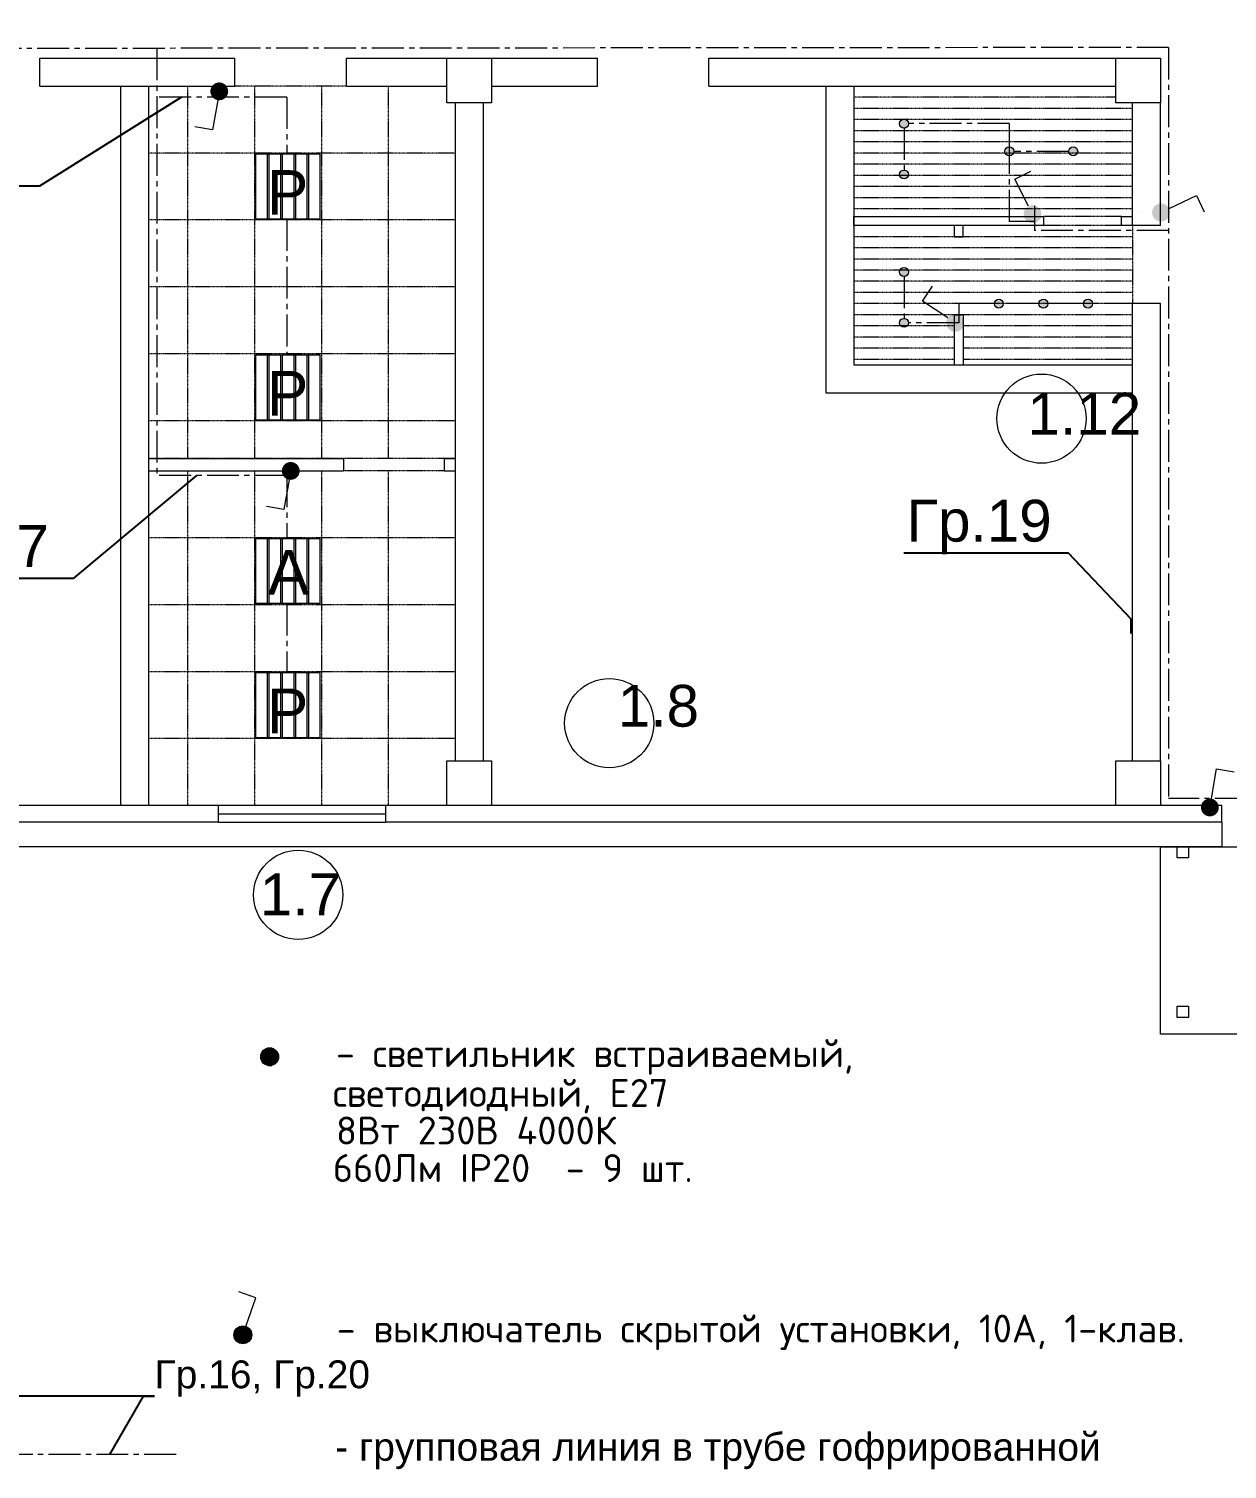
# Model space of a CAD drawing. Header units: millimetres. Extents: x -7047 to 653546, y -441812 to -147059.
# Drawn here: x 115251 to 125997, y -441812 to -428897 of the extents above; entities that cross this region are included whole.
import ezdxf
from ezdxf import colors
from ezdxf.entities.mleader import LeaderData, LeaderLine
from ezdxf.math import Vec2, Vec3

# ---------------------------------------------------------------- set-up
doc = ezdxf.new("R2010")
doc.units = ezdxf.units.MM
doc.linetypes.add('CENTERX2', pattern=[4, 2.5, -0.5, 0.5, -0.5])
doc.linetypes.add('осевая2', pattern=[28.575, 19.05, -3.175, 3.175, -3.175])
for name, color, linetype, lineweight in [('$Osveshenie', 240, 'Continuous', 15), ('$Оbорудование', 173, 'Continuous', 20), ('1-Колонна', 244, 'Continuous', 60), ('1-Металл тонк', 107, 'Continuous', 15), ('1-Номр помещения', 173, 'Continuous', 20), ('1-Окна', 133, 'Continuous', 9), ('1-Стена Газоbетонная', 194, 'Continuous', 60), ('1-Стена сэндвич-панель', 157, 'Continuous', 60), ('1-Стена тонкая', 149, 'Continuous', 13), ('1-Цоколь', 249, 'Continuous', 15), ('Выключатель одноклавишный защищенный открытый', 5, 'Continuous', 15)]:
    doc.layers.add(name, color=color, linetype=linetype, lineweight=lineweight)
doc.layers.add('$TEXT', color=250, linetype='Continuous')
doc.layers.add('1 этаж', color=7, linetype='Continuous')
doc.styles.add('Arial Annotative', font='arial.ttf', dxfattribs={"height": 2.5})
doc.styles.add('Анно2.0', font='arial.ttf', dxfattribs={"height": 2})
doc.styles.add('Аннот2.5', font='arial.ttf', dxfattribs={"height": 2.5})
doc.styles.add('ГОСТ', font='isocpeur.ttf')
pattern_1 = [(0, (1309.252, -62700), (0, 6.985), [5.08, -1.905]), (90, (1309.252, -62700), (-6.985, 4e-16), [5.08, -1.905])]

# ---------------------------------------------------------------- blocks, each defined once
blk = doc.blocks.new('_None')

msp = doc.modelspace()

# ---------------------------------------------------------------- hatches: boundary and pattern name
at = {"layer": '$Оbорудование', "linetype": 'ByBlock', "true_color": 0x939598}
h = msp.add_hatch(dxfattribs=at)
h.set_pattern_fill('ANGLE', color=252)
h.set_pattern_definition(pattern_1)
h.paths.add_polyline_path([(123059.7, -430202.9, 0.050382), (123060.5, -430210.9), (123138.9, -430210.9, 0.050382), (123139.7, -430202.9, 1)])
h.paths.add_polyline_path([(123138.9, -430210.9), (123060.5, -430210.9, 0.8164966)])
h.paths.add_polyline_path([(123139.7, -429746.9, 0.2874919), (123117.2, -429710.9), (123082.3, -429710.9, 0.2874919), (123059.7, -429746.9, 1)])
h.paths.add_polyline_path([(124003.7, -429995.9, 1), (124083.7, -429995.9, 1)])
h.paths.add_polyline_path([(124576.7, -429995.9, 0.0963961), (124579.7, -430010.9), (124653.8, -430010.9, 0.0963961), (124656.7, -429995.9, 1)])
h.paths.add_polyline_path([(124653.8, -430010.9), (124579.7, -430010.9, 0.6741999)])
h = msp.add_hatch(dxfattribs=at)
h.set_pattern_fill('ANGLE', color=252)
h.set_pattern_definition(pattern_1)
h.paths.add_polyline_path([(123063.1, -431060.9), (123136.4, -431060.9, 0.6546537)])
h.paths.add_polyline_path([(123139.7, -431076.9, 0.1032437), (123136.4, -431060.9), (123063.1, -431060.9, 0.1032437), (123059.7, -431076.9, 1)])
h.paths.add_polyline_path([(123059.7, -431532.9, 0.1963146), (123071.2, -431560.9), (123128.3, -431560.9, 0.1963146), (123139.7, -431532.9, 1)])
h.paths.add_polyline_path([(123128.3, -431560.9), (123071.2, -431560.9, 0.420084)])
h.paths.add_polyline_path([(123989.7, -431361), (123989.7, -431361), (123909.7, -431361, 0.9988198)])
h.paths.add_polyline_path([(123909.7, -431360.9), (123989.7, -431360.9, 1)])
h.paths.add_polyline_path([(124389.7, -431360.9), (124309.7, -431360.9, 1)])
h.paths.add_polyline_path([(124309.7, -431360.9), (124389.7, -431360.9, 1)])
h.paths.add_polyline_path([(124789.7, -431360.9), (124709.7, -431360.9, 1)])
h.paths.add_polyline_path([(124709.7, -431360.9), (124789.7, -431360.9, 1)])
h = msp.add_hatch(dxfattribs=at)
h.set_pattern_fill('ANGLE', color=252)
h.set_pattern_definition([(0, (40118.569, -94661.912), (0, 6.985), [5.08, -1.905]), (90, (40118.569, -94661.912), (-6.985, 4e-16), [5.08, -1.905])])
h.paths.add_polyline_path([(117490.7, -438113.5, 1), (117330.7, -438113.5, 1)])
at = {"layer": 'Выключатель одноклавишный защищенный открытый'}
h = msp.add_hatch(color=7, dxfattribs=at)
edge = h.paths.add_edge_path()
edge.add_arc((116959.3, -429457.4), 80, 0, 360)
h = msp.add_hatch(color=7, dxfattribs=at)
edge = h.paths.add_edge_path()
edge.add_arc((124252.8, -430559.3), 80, -143.09642, 216.90358)
h = msp.add_hatch(color=7, dxfattribs=at)
edge = h.paths.add_edge_path()
edge.add_arc((125403.6, -430543.5), 80, 125.34549, 485.34549)
h = msp.add_hatch(color=7, dxfattribs=at)
edge = h.paths.add_edge_path()
edge.add_arc((123557.6, -431533.3), 80, -113.72029, 246.27971)
h = msp.add_hatch(color=7, dxfattribs=at)
edge = h.paths.add_edge_path()
edge.add_arc((117600.2, -432860.9), 80, 0, 360)
h = msp.add_hatch(color=7, dxfattribs=at)
edge = h.paths.add_edge_path()
edge.add_arc((125842, -435878.2), 80, 180, 540)
h = msp.add_hatch(color=7, dxfattribs=at)
edge = h.paths.add_edge_path()
edge.add_arc((117170.4, -440607), 80, 0, 360)

# ---------------------------------------------------------------- linework, layer by layer
at = {"layer": '$Osveshenie', "color": 7, "linetype": 'осевая2', "ltscale": 15}
for points in [[(125471.7, -429064.3), (109794.1, -429077.6)], [(116399.9, -429072), (116399.9, -432900.6)], [(125471.7, -429064.3), (125472.3, -435797.5)], [(117564.7, -429509.6), (116399.9, -429509.6)], [(117564.3, -429508.7), (117564.7, -430021.9)], [(123099.7, -429786.9), (123099.7, -430162.9)], [(124043.7, -429746.9), (123139.7, -429746.9)], [(124043.7, -429746.9), (124043.7, -429955.9)], [(124043.7, -429910.9), (124043.7, -430625.7)], [(124576.7, -429995.9), (124083.7, -429995.9)], [(124269.6, -430483.9), (124269.6, -430706.4)], [(117564.7, -430601.9), (117564.7, -431822.9)], [(124269.6, -430624.7), (124043.7, -430624.7)], [(125471.9, -430706.3), (124269.6, -430706.4)], [(123099.7, -431116.9), (123099.7, -431492.9)], [(123909.7, -431360.9), (123589.7, -431361)], [(123589.7, -431361), (123589.7, -431532.9)], [(124309.7, -431360.9), (123989.7, -431361)], [(124709.7, -431360.9), (124389.7, -431361)], [(125274.7, -431360.9), (124789.7, -431361)], [(123589.7, -431532.9), (123139.7, -431532.9)], [(117564.7, -432900.6), (116399.9, -432900.6)], [(117564.7, -432900.6), (117564.7, -433470.9)], [(117564.7, -434050.9), (117564.7, -434670.9)], [(126602.2, -435797.4), (125472.3, -435797.5)], [(116572.1, -441679.2), (114233.2, -441679.2)]]:
    msp.add_lwpolyline(points, dxfattribs=at)
at = {"layer": '$Osveshenie', "color": 7}
for points in [[(116945.5, -429536.2), (116898.7, -429803.7), (116741.1, -429776.1)], [(124216.5, -430488), (124093.3, -430245.9), (124235.9, -430173.3)], [(125475.8, -430509.1), (125721.1, -430392.5), (125789.8, -430537)], [(123491, -431489), (123264.9, -431338.5), (123353.6, -431205.3)], [(117586.4, -432939.7), (117539.6, -433207.3), (117382, -433179.7)], [(125855.8, -435799.4), (125902.6, -435531.9), (126060.2, -435559.4)]]:
    msp.add_lwpolyline(points, dxfattribs=at)
at = {"layer": '$Оbорудование', "color": 252, "linetype": 'CENTERX2', "lineweight": 5, "transparency": 33554498}
for p, q in [((116674.7, -429410.9), (116674.7, -430010.9)), ((118099.7, -429410.9), (117099.7, -429410.9)), ((117274.7, -429410.9), (117274.7, -430010.9)), ((117274.7, -429410.9), (117274.7, -430010.9)), ((117874.7, -429410.9), (117874.7, -430010.9)), ((117874.7, -429410.9), (117874.7, -430010.9)), ((118474.7, -429410.9), (118474.7, -430010.9)), ((118474.7, -429410.9), (118474.7, -430010.9)), ((124999.7, -429510.9), (122649.7, -429510.9)), ((125149.7, -429610.9), (122649.7, -429610.9)), ((125149.7, -429710.9), (122649.7, -429710.9)), ((125149.7, -429810.9), (122649.7, -429810.9)), ((125149.7, -429910.9), (122649.7, -429910.9)), ((116674.7, -430010.9), (116324.7, -430010.9)), ((117274.7, -430010.9), (116674.7, -430010.9)), ((116674.7, -430010.9), (116674.7, -430610.9)), ((117874.7, -430010.9), (117274.7, -430010.9)), ((117274.7, -430010.9), (117274.7, -430610.9)), ((118474.7, -430010.9), (117874.7, -430010.9)), ((117874.7, -430010.9), (117874.7, -430610.9)), ((119074.7, -430010.9), (118474.7, -430010.9)), ((118474.7, -430010.9), (118474.7, -430610.9)), ((125149.7, -430010.9), (122649.7, -430010.9)), ((125149.7, -430110.9), (122649.7, -430110.9)), ((125149.7, -430210.9), (122649.7, -430210.9)), ((125149.7, -430310.9), (122649.7, -430310.9)), ((125149.7, -430410.9), (122649.7, -430410.9)), ((125149.7, -430510.9), (122649.7, -430510.9)), ((125049.7, -430580.9), (124349.6, -430580.9)), ((116674.7, -430610.9), (116324.7, -430610.9)), ((117274.7, -430610.9), (116674.7, -430610.9)), ((116674.7, -430610.9), (116674.7, -431210.9)), ((117874.7, -430610.9), (117274.7, -430610.9)), ((117274.7, -430610.9), (117274.7, -431210.9)), ((118474.7, -430610.9), (117874.7, -430610.9)), ((117874.7, -430610.9), (117874.7, -431210.9)), ((119074.7, -430610.9), (118474.7, -430610.9)), ((118474.7, -430610.9), (118474.7, -431210.9)), ((125049.7, -430660.9), (124349.6, -430660.9)), ((125149.7, -430660.9), (125149.7, -431360.9)), ((125149.7, -430760.9), (122649.7, -430760.9)), ((125149.7, -430860.9), (122649.7, -430860.9)), ((125149.7, -430960.9), (122649.7, -430960.9)), ((125149.7, -431060.9), (122649.7, -431060.9)), ((116674.7, -431210.9), (116324.7, -431210.9)), ((117274.7, -431210.9), (116674.7, -431210.9)), ((116674.7, -431210.9), (116674.7, -431810.9)), ((117874.7, -431210.9), (117274.7, -431210.9)), ((117274.7, -431210.9), (117274.7, -431810.9)), ((117874.7, -431210.9), (117274.7, -431210.9)), ((118474.7, -431210.9), (117874.7, -431210.9)), ((117874.7, -431210.9), (117874.7, -431810.9)), ((119074.7, -431210.9), (118474.7, -431210.9)), ((118474.7, -431210.9), (118474.7, -431810.9)), ((125149.7, -431160.9), (122649.7, -431160.9)), ((125149.7, -431260.9), (122649.7, -431260.9)), ((125149.7, -431360.9), (122649.7, -431360.9)), ((125149.7, -431460.9), (122649.7, -431460.9)), ((123549.7, -431560.9), (122649.7, -431560.9)), ((125149.7, -431560.9), (123629.7, -431560.9)), ((123549.7, -431660.9), (122649.7, -431660.9)), ((125149.7, -431660.9), (123629.7, -431660.9)), ((116674.7, -431810.9), (116324.7, -431810.9)), ((117274.7, -431810.9), (116674.7, -431810.9)), ((116674.7, -431810.9), (116674.7, -432410.9)), ((117874.7, -431810.9), (117274.7, -431810.9)), ((117274.7, -431810.9), (117274.7, -432410.9)), ((118474.7, -431810.9), (117874.7, -431810.9)), ((117874.7, -431810.9), (117874.7, -432410.9)), ((119074.7, -431810.9), (118474.7, -431810.9)), ((118474.7, -431810.9), (118474.7, -432410.9)), ((123549.7, -431760.9), (122649.7, -431760.9)), ((123549.7, -431860.9), (122649.7, -431860.9)), ((125149.7, -431760.9), (123629.7, -431760.9)), ((125149.7, -431860.9), (123629.7, -431860.9)), ((119074.7, -432411.9), (116324.7, -432411.9)), ((116674.7, -432411.9), (116674.7, -432748.9)), ((117274.7, -432411.9), (117274.7, -432748.9)), ((117874.7, -432411.9), (117874.7, -432748.9)), ((118474.7, -432411.9), (118474.7, -432748.9)), ((119074.7, -432748.9), (116324.7, -432748.9)), ((116674.7, -432860.9), (116674.7, -433460.9)), ((116674.7, -432860.9), (116674.7, -433011.9)), ((117274.7, -432860.9), (117274.7, -433460.9)), ((117274.7, -432860.9), (117274.7, -433460.9)), ((117274.7, -432860.9), (117274.7, -433011.9)), ((117874.7, -432860.9), (117874.7, -433460.9)), ((117874.7, -432860.9), (117874.7, -433460.9)), ((117874.7, -432860.9), (117874.7, -433011.9)), ((118974.7, -432860.9), (118074.7, -432860.9)), ((118474.7, -432860.9), (118474.7, -433460.9)), ((118474.7, -432860.9), (118474.7, -433460.9)), ((118474.7, -432860.9), (118474.7, -433011.9)), ((116674.7, -433460.9), (116324.7, -433460.9)), ((117274.7, -433460.9), (116674.7, -433460.9)), ((116674.7, -433460.9), (116674.7, -434060.9)), ((117874.7, -433460.9), (117274.7, -433460.9)), ((117274.7, -433460.9), (117274.7, -434060.9)), ((118474.7, -433460.9), (117874.7, -433460.9)), ((117874.7, -433460.9), (117874.7, -434060.9)), ((119074.7, -433460.9), (118474.7, -433460.9)), ((118474.7, -433460.9), (118474.7, -434060.9)), ((116674.7, -434060.9), (116324.7, -434060.9)), ((117274.7, -434060.9), (116674.7, -434060.9)), ((116674.7, -434060.9), (116674.7, -434660.9)), ((117874.7, -434060.9), (117274.7, -434060.9)), ((117274.7, -434060.9), (117274.7, -434660.9)), ((118474.7, -434060.9), (117874.7, -434060.9)), ((117874.7, -434060.9), (117874.7, -434660.9)), ((119074.7, -434060.9), (118474.7, -434060.9)), ((118474.7, -434060.9), (118474.7, -434660.9)), ((116674.7, -434660.9), (116324.7, -434660.9)), ((117274.7, -434660.9), (116674.7, -434660.9)), ((116674.7, -434660.9), (116674.7, -435260.9)), ((117874.7, -434660.9), (117274.7, -434660.9)), ((117274.7, -434660.9), (117274.7, -435260.9)), ((117874.7, -434660.9), (117274.7, -434660.9)), ((118474.7, -434660.9), (117874.7, -434660.9)), ((117874.7, -434660.9), (117874.7, -435260.9)), ((119074.7, -434660.9), (118474.7, -434660.9)), ((118474.7, -434660.9), (118474.7, -435260.9)), ((116674.7, -435260.9), (116324.7, -435260.9)), ((117274.7, -435260.9), (116674.7, -435260.9)), ((116674.7, -435260.9), (116674.7, -435860.9)), ((117874.7, -435260.9), (117274.7, -435260.9)), ((117274.7, -435260.9), (117274.7, -435860.9)), ((118474.7, -435260.9), (117874.7, -435260.9)), ((117874.7, -435260.9), (117874.7, -435860.9)), ((119074.7, -435260.9), (118474.7, -435260.9)), ((118474.7, -435260.9), (118474.7, -435860.9)), ((116674.7, -435860.9), (116324.7, -435860.9)), ((117274.7, -435860.9), (116674.7, -435860.9)), ((117874.7, -435860.9), (117274.7, -435860.9)), ((118474.7, -435860.9), (117874.7, -435860.9)), ((119074.7, -435860.9), (118474.7, -435860.9))]:
    msp.add_line(p, q, dxfattribs=at)
at = {"layer": '$Оbорудование', "color": 0}
for p, q in [((117864.7, -430021.9), (117284.7, -430021.9)), ((117284.7, -430021.9), (117284.7, -430601.9)), ((117864.7, -430601.9), (117864.7, -430021.9)), ((117284.7, -430601.9), (117864.7, -430601.9)), ((117864.7, -431822.9), (117284.7, -431822.9)), ((117284.7, -431822.9), (117284.7, -432402.9)), ((117864.7, -432402.9), (117864.7, -431822.9)), ((117284.7, -432402), (117864.7, -432402)), ((117864.7, -433470.9), (117284.7, -433470.9)), ((117284.7, -433470.9), (117284.7, -434050.9)), ((117864.7, -434050.9), (117864.7, -433470.9)), ((117864.7, -434050.9), (117284.7, -434050.9)), ((117864.7, -434670.9), (117284.7, -434670.9)), ((117284.7, -434670.9), (117284.7, -435250.9)), ((117864.7, -435250.9), (117864.7, -434670.9)), ((117284.7, -435250.9), (117864.7, -435250.9))]:
    msp.add_line(p, q, dxfattribs=at)
at = {"layer": '$Оbорудование', "color": 252}
for p, q in [((117388.7, -430021.9), (117388.7, -430601.9)), ((117403.7, -430021.9), (117403.7, -430601.9)), ((117507.7, -430021.9), (117507.7, -430601.9)), ((117522.7, -430021.9), (117522.7, -430601.9)), ((117626.7, -430021.9), (117626.7, -430601.9)), ((117641.7, -430021.9), (117641.7, -430601.9)), ((117745.7, -430021.9), (117745.7, -430601.9)), ((117760.7, -430021.9), (117760.7, -430601.9)), ((117388.7, -431822.9), (117388.7, -432402.9)), ((117403.7, -431822.9), (117403.7, -432402.9)), ((117507.7, -431822.9), (117507.7, -432402.9)), ((117522.7, -431822.9), (117522.7, -432402.9)), ((117626.7, -431822.9), (117626.7, -432402.9)), ((117641.7, -431822.9), (117641.7, -432402.9)), ((117745.7, -431822.9), (117745.7, -432402.9)), ((117760.7, -431822.9), (117760.7, -432402.9)), ((117388.7, -433470.9), (117388.7, -434050.9)), ((117403.7, -433470.9), (117403.7, -434050.9)), ((117507.7, -433470.9), (117507.7, -434050.9)), ((117522.7, -433470.9), (117522.7, -434050.9)), ((117626.7, -433470.9), (117626.7, -434050.9)), ((117641.7, -433470.9), (117641.7, -434050.9)), ((117745.7, -433470.9), (117745.7, -434050.9)), ((117760.7, -433470.9), (117760.7, -434050.9)), ((117388.7, -434670.9), (117388.7, -435250.9)), ((117403.7, -434670.9), (117403.7, -435250.9)), ((117507.7, -434670.9), (117507.7, -435250.9)), ((117522.7, -434670.9), (117522.7, -435250.9)), ((117626.7, -434670.9), (117626.7, -435250.9)), ((117641.7, -434670.9), (117641.7, -435250.9)), ((117745.7, -434670.9), (117745.7, -435250.9)), ((117760.7, -434670.9), (117760.7, -435250.9))]:
    msp.add_line(p, q, dxfattribs=at)
at = {"layer": '$Оbорудование', "color": 0, "linetype": 'ByBlock'}
for p, q in [((122649.7, -430660.9), (122649.7, -430580.9)), ((122649.7, -430580.9), (124349.6, -430580.9)), ((124349.6, -430580.9), (124349.6, -430660.9)), ((124349.7, -430660.9), (122649.7, -430660.9)), ((123549.7, -430660.9), (123549.7, -430760.9)), ((123629.7, -430760.9), (123629.7, -430660.9)), ((123549.7, -430760.9), (123629.7, -430760.9)), ((123549.7, -431460.9), (123549.7, -431910.9)), ((123549.7, -431460.9), (123629.7, -431460.9)), ((123629.7, -431460.9), (123629.7, -431910.9))]:
    msp.add_line(p, q, dxfattribs=at)
at = {"layer": '$Оbорудование', "color": 7, "linetype": 'ByBlock'}
for p, q in [((125049.7, -430660.9), (125049.7, -430580.9)), ((125049.7, -430580.9), (125149.7, -430580.9)), ((125149.7, -430660.9), (125049.7, -430660.9))]:
    msp.add_line(p, q, dxfattribs=at)
at = {"layer": '$Оbорудование'}
for p, q in [((125149.7, -430534.2), (125149.7, -430534.2)), ((125229.7, -430534.2), (125229.7, -430534.2))]:
    msp.add_line(p, q, dxfattribs=at)
at = {"layer": '$Оbорудование', "color": 0, "linetype": 'ByBlock'}
for centre, radius in [((123099.7, -429746.9), 40), ((124043.7, -429995.9), 40), ((124616.7, -429995.9), 40), ((123099.7, -430202.9), 40), ((123099.7, -431076.9), 40), ((123949.7, -431360.9), 40), ((124349.7, -431360.9), 40), ((124749.7, -431360.9), 40), ((123099.7, -431532.9), 40), ((117410.7, -438113.5), 80)]:
    msp.add_circle(centre, radius, dxfattribs=at)
at = {"layer": '$Оbорудование', "color": 0}
for centre in [(124332.3, -432392), (120456.5, -435122.9), (117667.3, -436661.6)]:
    msp.add_circle(centre, 400, dxfattribs=at)
at = {"layer": '1-Колонна', "color": 7, "lineweight": 0}
for points in [[(118999.7, -429160.9), (119399.7, -429160.9), (119399.7, -429560.9), (118999.7, -429560.9)], [(124999.7, -429160.9), (125399.7, -429160.9), (125399.7, -429560.9), (124999.7, -429560.9)], [(118999.7, -435460.9), (119399.7, -435460.9), (119399.7, -435860.9), (118999.7, -435860.9)], [(124999.7, -435460.9), (125399.7, -435460.9), (125399.7, -435860.9), (124999.7, -435860.9)]]:
    msp.add_lwpolyline(points, close=True, dxfattribs=at)
at = {"layer": '1-Металл тонк', "color": 7, "lineweight": 0}
for points in [[(125549.7, -436230.9), (125649.7, -436230.9), (125649.7, -436330.9), (125549.7, -436330.9)], [(125549.7, -437660.9), (125649.7, -437660.9), (125649.7, -437760.9), (125549.7, -437760.9)]]:
    msp.add_lwpolyline(points, close=True, dxfattribs=at)
at = {"layer": '1-Окна', "color": 7, "lineweight": 0}
msp.add_line((116949.7, -435935.9), (118449.7, -435935.9), dxfattribs=at)
at = {"layer": '1-Стена Газоbетонная', "color": 7, "lineweight": 0, "ltscale": 100}
for p, q in [((115349.7, -429410.9), (115349.7, -429160.9)), ((117099.7, -429410.9), (117099.7, -429160.9)), ((118099.7, -429410.9), (118099.7, -429160.9)), ((120349.7, -429410.9), (120349.7, -429160.9)), ((121349.7, -429410.9), (121349.7, -429160.9)), ((116074.7, -429410.9), (116074.7, -435860.9)), ((116324.7, -429410.9), (116324.7, -435860.9)), ((119074.7, -429560.9), (119074.7, -435460.9)), ((119324.7, -429560.9), (119324.7, -435460.9)), ((125149.7, -430660.9), (125149.7, -429560.9)), ((125399.7, -430660.9), (125399.7, -429560.9)), ((125399.7, -430660.9), (125149.7, -430660.9)), ((125149.7, -435460.9), (125149.7, -431360.9)), ((125399.7, -431360.9), (125149.7, -431360.9)), ((125399.7, -435460.9), (125399.7, -431360.9))]:
    msp.add_line(p, q, dxfattribs=at)
for points in [[(115349.7, -429160.9), (117099.7, -429160.9)], [(118099.7, -429160.9), (120349.7, -429160.9)], [(121349.7, -429160.9), (125399.7, -429160.9)], [(115349.7, -429410.9), (117099.7, -429410.9)], [(118099.7, -429410.9), (118999.7, -429410.9)], [(119399.7, -429410.9), (120349.7, -429410.9)], [(121349.7, -429410.9), (124999.7, -429410.9)], [(122399.7, -429410.9), (122399.7, -432160.9), (125149.7, -432160.9)], [(122649.7, -429410.9), (122649.7, -431910.9), (125149.7, -431910.9)], [(116324.7, -432748.9), (118074.7, -432748.9)], [(118074.7, -432748.9), (118074.7, -432860.9)], [(118974.7, -432748.9), (118974.7, -432860.9)], [(118974.7, -432748.9), (119074.7, -432748.9)], [(116324.7, -432860.9), (118074.7, -432860.9)], [(118974.7, -432860.9), (119074.7, -432860.9)]]:
    msp.add_lwpolyline(points, dxfattribs=at)
at = {"layer": '1-Стена сэндвич-панель', "color": 7, "lineweight": 0}
for p, q in [((116949.7, -435860.9), (116949.7, -436010.9)), ((118449.7, -435860.9), (118449.7, -436010.9)), ((125949.7, -436010.9), (125949.7, -435860.9))]:
    msp.add_line(p, q, dxfattribs=at)
for points in [[(116949.7, -435860.9), (112449.7, -435860.9)], [(125949.7, -435860.9), (118449.7, -435860.9)], [(116949.7, -436010.9), (112449.7, -436010.9)], [(125949.7, -436010.9), (118449.7, -436010.9)]]:
    msp.add_lwpolyline(points, dxfattribs=at)
at = {"layer": '1-Стена тонкая', "color": 7, "lineweight": 0}
for p, q in [((118449.7, -435860.9), (116949.7, -435860.9)), ((116949.7, -436010.9), (118449.7, -436010.9))]:
    msp.add_line(p, q, dxfattribs=at)
at = {"layer": '1-Цоколь', "color": 7, "lineweight": 0}
msp.add_line((125949.7, -436010.9), (125949.7, -436230.9), dxfattribs=at)
msp.add_lwpolyline([(125949.7, -436230.9), (103736.1, -436230.9)], dxfattribs=at)
msp.add_lwpolyline([(125399.7, -436230.9), (127999.7, -436230.9), (127999.7, -437910.9), (125399.7, -437910.9)], close=True, dxfattribs=at)
at = {"layer": 'Выключатель одноклавишный защищенный открытый', "color": 7}
for p, q in [((117285.8, -440274.9), (117134.6, -440222.4)), ((117196.6, -440531.5), (117285.8, -440274.9))]:
    msp.add_line(p, q, dxfattribs=at)
msp.add_circle((117170.4, -440607), 80, dxfattribs=at)

# ---------------------------------------------------------------- texts
at = {"layer": '$Osveshenie', "color": 7, "style": 'Аннот2.5'}
msp.add_text('- групповая линия в трубе гофрированной', height=250, dxfattribs=at).set_placement((117999.4, -441736.3))
at = {"layer": '$Osveshenie', "color": 7, "char_height": 400, "width": 132.864, "attachment_point": 5, "style": 'Анно2.0'}
for s, insert in [('Р', (117572.2, -430364)), ('Р', (117572.2, -432165)), ('А', (117581.6, -433770.8)), ('Р', (117572.2, -435013))]:
    msp.add_mtext(s, dxfattribs=dict(at, insert=insert))
at = {"layer": '1 этаж', "color": 7, "lineweight": 25, "style": 'ГОСТ'}
for s, p in [('- светильник встраиваемый,', (118005.1, -438206.9)), ('светодиодный, Е27', (117977.6, -438563.2)), ('8Вт 230В 4000К', (118006.1, -438900.1)), ('660Лм IP20  - 9 шт.   ', (117977.6, -439236.6)), ('- выключатель скрытой установки, 10А, 1-клав.', (118012.1, -440675.6))]:
    msp.add_text(s, height=250, dxfattribs=at).set_placement(p)
at = {"layer": '1-Номр помещения', "color": 0, "char_height": 375, "width": 1061.513, "attachment_point": 5, "style": 'Аннот2.5'}
for s, insert in [('1.12', (124716.7, -432347.2)), ('1.8', (120897.5, -434969.1))]:
    msp.add_mtext(s, dxfattribs=dict(at, insert=insert))
at = {"layer": '1-Номр помещения', "color": 7, "insert": (117686.9, -436658), "char_height": 375, "width": 1061.513, "attachment_point": 5, "style": 'Аннот2.5'}
msp.add_mtext('1.7', dxfattribs=at)

# ---------------------------------------------------------------- leaders
at = {"layer": '$TEXT', "color": 7}
ml = msp.add_multileader_mtext('Standard', dxfattribs=at)
ml.set_content('{\\fArial|b0|i0|c204|p34;Гр}.18', color=7, style='Анно2.0')
ml.set_leader_properties(color=256)
ml.set_arrow_properties(name='NONE')
ml.build(insert=Vec2(0, 0))
ml.multileader.update_dxf_attribs({"text_left_attachment_type": 6, "text_right_attachment_type": 6, "dogleg_length": 1, "arrow_head_size": 450, "scale": 150})
ctx = ml.context
ctx.base_point, ctx.scale, ctx.char_height, ctx.arrow_head_size, ctx.landing_gap_size, ctx.plane_origin = Vec3(113891.2, -430308.6), 150, 375, 450, 0, Vec3(115347.4, -428272.4)
ctx.left_attachment, ctx.right_attachment, ctx.text_align_type = 6, 6, 2
notes = []
notes.append((ctx, [(0, (1, 1, 0), (115280.3, -430308.6), (-1, 0), 150, [(0, [(116619.7, -429509.6), (115347.4, -430308.6)], 0, [])])]))
ctx.mtext.insert, ctx.mtext.alignment, ctx.mtext.flow_direction = Vec3(115130.3, -429829.5), 3, 5
ml = msp.add_multileader_mtext('Standard', dxfattribs=at)
ml.set_content('Гр.17', color=7, style='Анно2.0')
ml.set_leader_properties(color=256)
ml.set_arrow_properties(name='NONE')
ml.build(insert=Vec2(0, 0))
ml.multileader.update_dxf_attribs({"text_left_attachment_type": 6, "text_right_attachment_type": 6, "dogleg_length": 1, "arrow_head_size": 450, "scale": 150})
ctx = ml.context
ctx.base_point, ctx.scale, ctx.char_height, ctx.arrow_head_size, ctx.landing_gap_size, ctx.plane_origin = Vec3(114192.9, -433825.4), 150, 375, 450, 0, Vec3(115648.3, -431789.3)
ctx.left_attachment, ctx.right_attachment, ctx.text_align_type = 6, 6, 2
notes.append((ctx, [(0, (1, 1, 0), (115581.2, -433825.4), (-1, 0), 150, [(0, [(116755.2, -432900.6), (115648.3, -433825.4)], 0, [])])]))
ctx.mtext.insert, ctx.mtext.alignment, ctx.mtext.flow_direction = Vec3(115431.2, -433346.3), 3, 5
ml = msp.add_multileader_mtext('Standard', dxfattribs=at)
ml.set_content('{\\fArial|b0|i0|c204|p34;Гр}.19', color=7, style='Анно2.0')
ml.set_leader_properties(color=256)
ml.set_arrow_properties(name='NONE')
ml.build(insert=Vec2(0, 0))
ml.multileader.update_dxf_attribs({"text_left_attachment_type": 6, "text_right_attachment_type": 6, "dogleg_length": 1, "arrow_head_size": 450, "scale": 150})
ctx = ml.context
ctx.base_point, ctx.scale, ctx.char_height, ctx.arrow_head_size, ctx.landing_gap_size, ctx.plane_origin = Vec3(123184.7, -433598.8), 150, 375, 450, 0, Vec3(128299.5, -431339.1)
ctx.left_attachment, ctx.right_attachment, ctx.text_align_type = 6, 6, 2
notes.append((ctx, [(0, (1, 1, 0), (124573.8, -433598.8), (-1, 0), 150, [(0, [(125135.9, -434317.6), (125135.7, -434191)], 0, [])])]))
ctx.mtext.insert, ctx.mtext.alignment, ctx.mtext.flow_direction = Vec3(124423.8, -433119.6), 3, 5
ml = msp.add_multileader_mtext('Standard', dxfattribs=at)
ml.set_content('{\\fArial|b0|i0|c204|p34;Гр}.{\\fArial|b0|i0|c204|p34;16}, {\\fArial|b0|i0|c204|p34;Гр}.{\\fArial|b0|i0|c204|p34;20}', color=7, style='Arial Annotative')
ml.set_leader_properties(color=256)
ml.set_arrow_properties(name='NONE')
ml.build(insert=Vec2(0, 0))
ml.multileader.update_dxf_attribs({"text_left_attachment_type": 6, "text_right_attachment_type": 6, "dogleg_length": 1, "arrow_head_size": 300, "scale": 100})
ctx = ml.context
ctx.base_point, ctx.scale, ctx.char_height, ctx.arrow_head_size, ctx.landing_gap_size, ctx.plane_origin = Vec3(116379.5, -441155.6), 100, 250, 300, 0, Vec3(115977.2, -441679.2)
ctx.left_attachment, ctx.right_attachment = 6, 6
notes.append((ctx, [(0, (1, 1, 0), (116279.5, -441155.6), (1, 0), 100, [(0, [(115977.2, -441679.2), (116279.5, -441155.6)], 0, [])])]))
ctx.mtext.insert, ctx.mtext.flow_direction = Vec3(116379.5, -440836.2), 5
for ctx, leaders in notes:
    for number, flags, end, landing, length, lines in leaders:
        leader = LeaderData()
        leader.index, (leader.has_last_leader_line, leader.has_dogleg_vector, leader.attachment_direction) = number, flags
        leader.last_leader_point, leader.dogleg_vector, leader.dogleg_length = Vec3(end), Vec3(landing), length
        for number, points, colour, breaks in lines:
            line = LeaderLine()
            line.index, line.vertices, line.color, line.breaks = number, Vec3.list(points), colors.encode_raw_color(colour), breaks
            leader.lines.append(line)
        ctx.leaders.append(leader)

doc.saveas('drawing.dxf')
